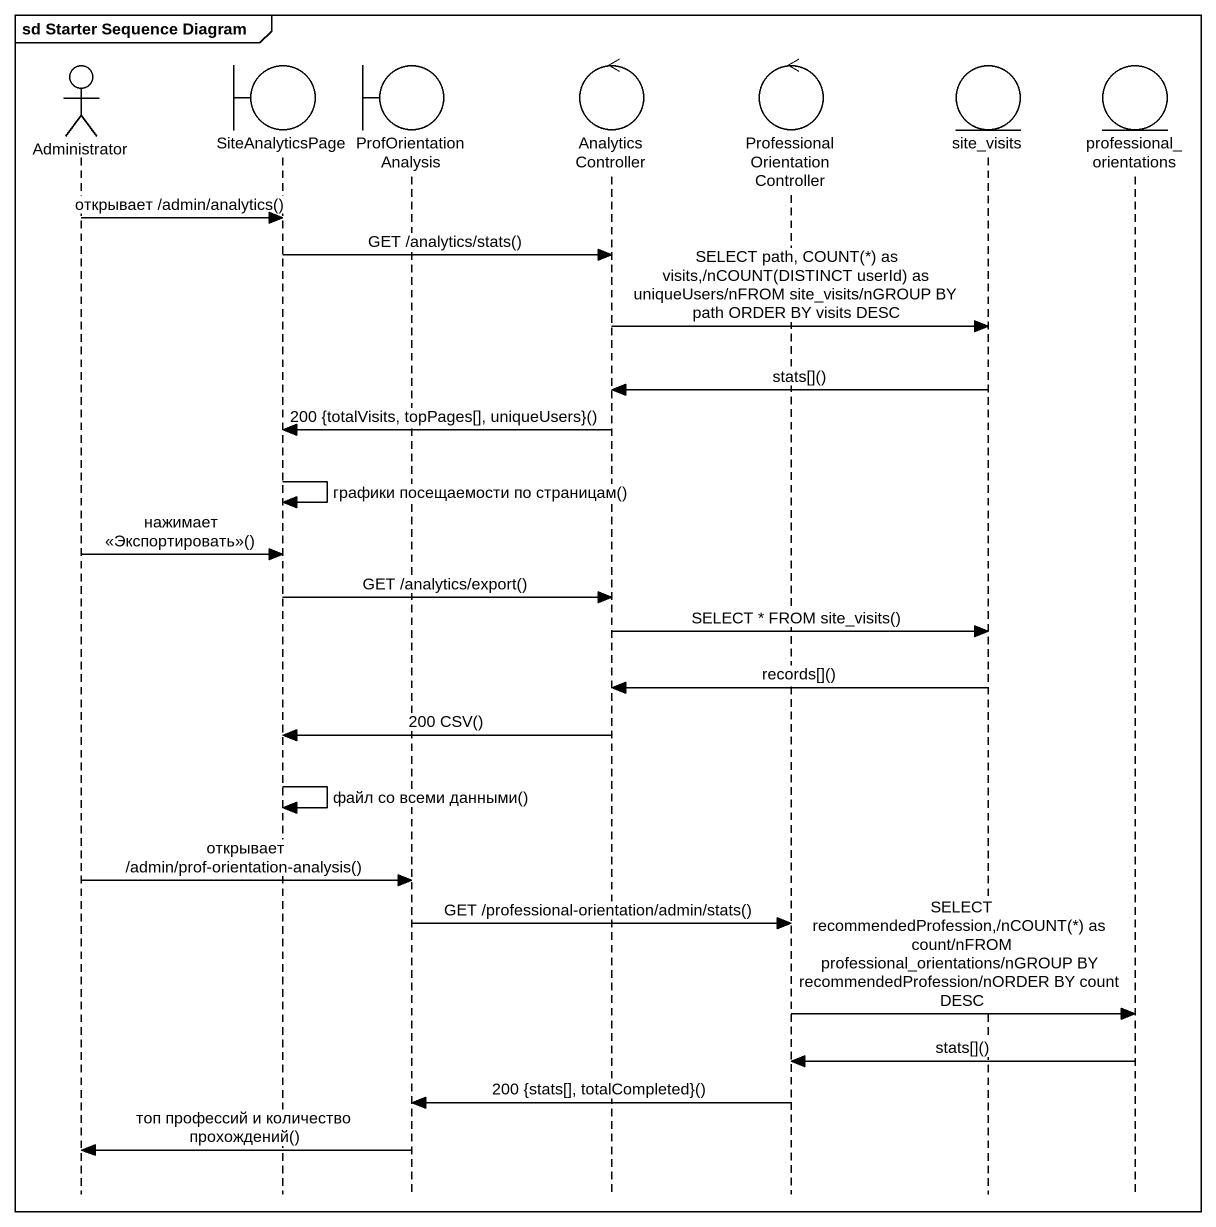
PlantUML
@startuml
mainframe sd Starter Sequence Diagram
hide footbox
actor Administrator
boundary SiteAnalyticsPage
boundary ProfOrientationAnalysis
control AnalyticsController
control "ProfessionalOrientationController" as ProfessionalOrientationContr
entity site_visits
entity professional_orientations

Administrator -> SiteAnalyticsPage : открывает /admin/analytics()
SiteAnalyticsPage -> AnalyticsController : GET /analytics/stats()
AnalyticsController -> site_visits : SELECT path, COUNT(*) as visits,/nCOUNT(DISTINCT userId) as uniqueUsers/nFROM site_visits/nGROUP BY path ORDER BY visits DESC
site_visits -> AnalyticsController : stats[]()
AnalyticsController -> SiteAnalyticsPage : 200 {totalVisits, topPages[], uniqueUsers}()
SiteAnalyticsPage -> SiteAnalyticsPage : графики посещаемости по страницам()
Administrator -> SiteAnalyticsPage : нажимает <<Экспортировать>>()
SiteAnalyticsPage -> AnalyticsController : GET /analytics/export()
AnalyticsController -> site_visits : SELECT * FROM site_visits()
site_visits -> AnalyticsController : records[]()
AnalyticsController -> SiteAnalyticsPage : 200 CSV()
SiteAnalyticsPage -> SiteAnalyticsPage : файл со всеми данными()
Administrator -> ProfOrientationAnalysis : открывает /admin/prof-orientation-analysis()
ProfOrientationAnalysis -> ProfessionalOrientationContr : GET /professional-orientation/admin/stats()
ProfessionalOrientationContr -> professional_orientations : SELECT recommendedProfession,/nCOUNT(*) as count/nFROM professional_orientations/nGROUP BY recommendedProfession/nORDER BY count DESC
professional_orientations -> ProfessionalOrientationContr : stats[]()
ProfessionalOrientationContr -> ProfOrientationAnalysis : 200 {stats[], totalCompleted}()
ProfOrientationAnalysis -> Administrator : топ профессий и количество прохождений()
@enduml
